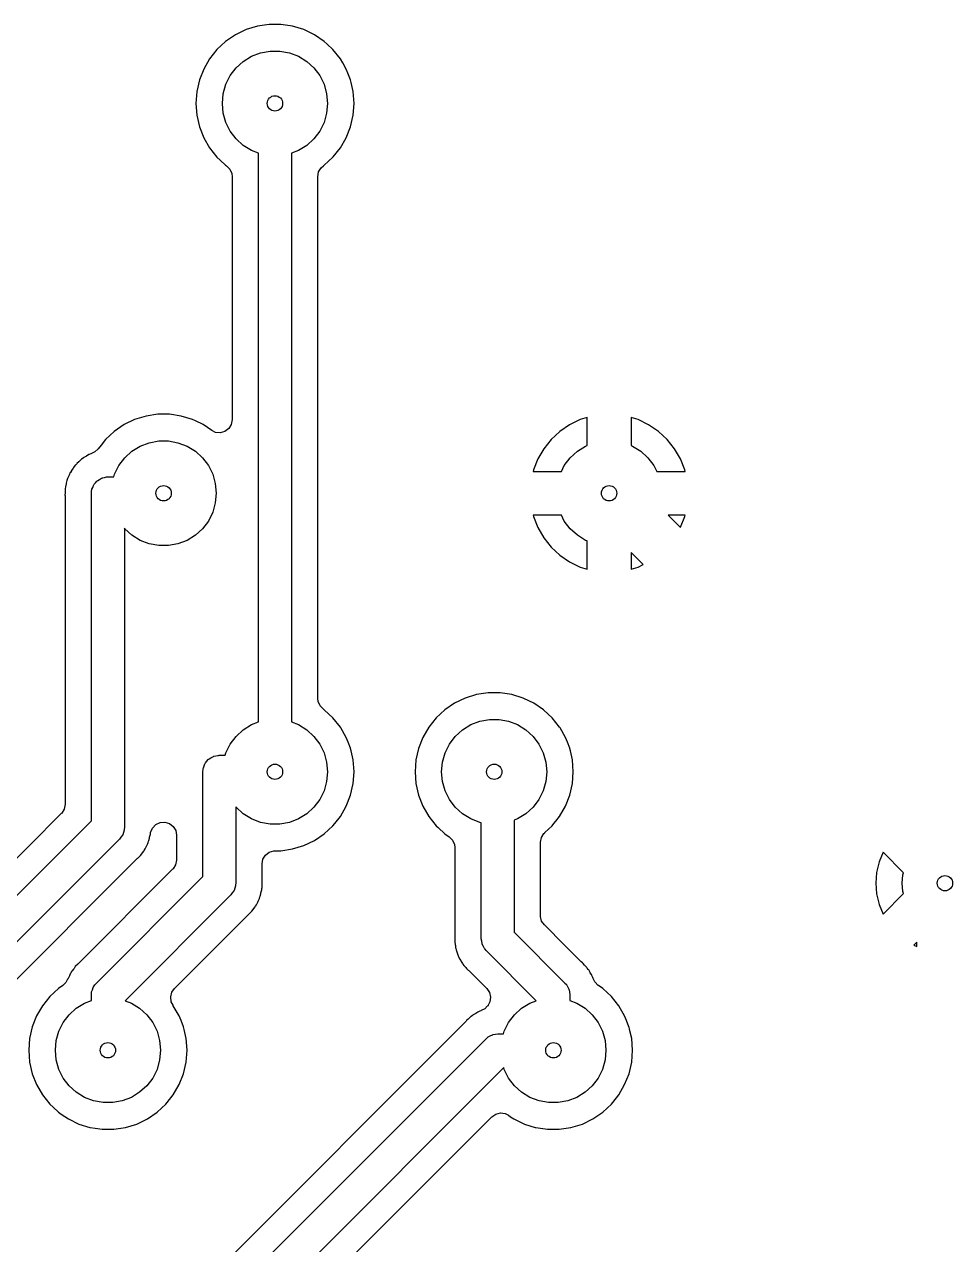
# Model space of a CAD drawing. Extents: x 0.79 to 9.84, y -6.5 to -0.79.
# Drawn here: x 3.312 to 4.146, y -3.212 to -2.117 of the extents above; entities that cross this region are included whole.
import ezdxf

# ---------------------------------------------------------------- set-up
doc = ezdxf.new("R2010")
doc.units = 0
doc.header["$MEASUREMENT"] = 0
doc.layers.add('BLACK', color=7, linetype='CONTINUOUS')

msp = doc.modelspace()

# ---------------------------------------------------------------- linework, layer by layer
at = {"layer": 'BLACK', "linetype": 'CONTINUOUS'}
for p, q in [((3.5114, -2.1212), (3.5019, -2.1258)), ((3.5216, -2.1181), (3.5114, -2.1212)), ((3.5114, -2.1212), (3.5114, -2.1212)), ((3.5321, -2.1165), (3.5216, -2.1181)), ((3.5216, -2.1181), (3.5216, -2.1181)), ((3.5427, -2.1165), (3.5321, -2.1165)), ((3.5321, -2.1165), (3.5321, -2.1165)), ((3.5532, -2.1181), (3.5427, -2.1165)), ((3.5427, -2.1165), (3.5427, -2.1165)), ((3.5634, -2.1212), (3.5532, -2.1181)), ((3.5532, -2.1181), (3.5532, -2.1181)), ((3.5662, -2.1226), (3.5634, -2.1212)), ((3.5634, -2.1212), (3.5634, -2.1212)), ((3.5634, -2.1212), (3.5634, -2.1212)), ((3.5634, -2.1212), (3.5634, -2.1212)), ((3.5729, -2.1258), (3.5662, -2.1226)), ((3.4931, -2.1318), (3.4853, -2.1391)), ((3.5019, -2.1258), (3.4931, -2.1318)), ((3.4931, -2.1318), (3.4931, -2.1318)), ((3.5019, -2.1258), (3.5019, -2.1258)), ((3.5817, -2.1318), (3.5729, -2.1258)), ((3.5843, -2.1342), (3.5817, -2.1318)), ((3.5817, -2.1318), (3.5817, -2.1318)), ((3.5895, -2.1391), (3.5843, -2.1342)), ((3.4853, -2.1391), (3.4787, -2.1474)), ((3.5089, -2.1497), (3.5163, -2.1451)), ((3.5163, -2.1451), (3.5245, -2.142)), ((3.5245, -2.142), (3.533, -2.1404)), ((3.533, -2.1404), (3.5418, -2.1404)), ((3.5418, -2.1404), (3.5503, -2.142)), ((3.5503, -2.142), (3.5585, -2.1451)), ((3.5585, -2.1451), (3.5659, -2.1497)), ((3.5961, -2.1474), (3.5895, -2.1391)), ((3.4734, -2.1566), (3.4695, -2.1664)), ((3.4787, -2.1474), (3.4734, -2.1566)), ((3.4734, -2.1566), (3.4734, -2.1566)), ((3.4972, -2.1625), (3.5025, -2.1556)), ((3.5025, -2.1556), (3.5089, -2.1497)), ((3.5659, -2.1497), (3.5723, -2.1556)), ((3.5723, -2.1556), (3.5776, -2.1625)), ((3.5982, -2.1509), (3.5961, -2.1474)), ((3.5961, -2.1474), (3.5961, -2.1474)), ((3.5961, -2.1474), (3.5961, -2.1474)), ((3.6014, -2.1566), (3.5982, -2.1509)), ((3.6029, -2.1603), (3.6014, -2.1566)), ((3.6014, -2.1566), (3.6014, -2.1566)), ((3.4695, -2.1664), (3.4671, -2.1768)), ((3.4933, -2.1703), (3.4972, -2.1625)), ((3.5776, -2.1625), (3.5815, -2.1703)), ((3.6053, -2.1663), (3.6029, -2.1603)), ((3.6053, -2.1664), (3.6053, -2.1663)), ((3.6059, -2.1688), (3.6053, -2.1664)), ((3.4671, -2.1768), (3.4663, -2.1874)), ((3.4902, -2.1874), (3.491, -2.1787)), ((3.491, -2.1787), (3.4933, -2.1703)), ((3.5815, -2.1703), (3.5838, -2.1787)), ((3.5838, -2.1787), (3.5846, -2.1874)), ((3.6077, -2.1768), (3.6059, -2.1688)), ((3.6085, -2.1874), (3.6077, -2.1768)), ((3.4663, -2.1874), (3.4671, -2.198)), ((3.491, -2.1961), (3.4902, -2.1874)), ((3.5846, -2.1874), (3.5838, -2.1961)), ((3.6077, -2.198), (3.6085, -2.1874)), ((3.4671, -2.198), (3.4695, -2.2084)), ((3.4933, -2.2045), (3.491, -2.1961)), ((3.5838, -2.1961), (3.5815, -2.2045)), ((3.6053, -2.2084), (3.6077, -2.198)), ((3.4695, -2.2084), (3.4734, -2.2182)), ((3.4972, -2.2123), (3.4933, -2.2045)), ((3.5025, -2.2192), (3.4972, -2.2123)), ((3.5776, -2.2123), (3.5723, -2.2192)), ((3.5815, -2.2045), (3.5776, -2.2123)), ((3.6014, -2.2182), (3.6053, -2.2084)), ((3.4734, -2.2182), (3.4734, -2.2182)), ((3.4734, -2.2182), (3.4787, -2.2274)), ((3.5089, -2.2251), (3.5025, -2.2192)), ((3.5723, -2.2192), (3.5659, -2.2251)), ((3.5961, -2.2274), (3.6014, -2.2182)), ((3.4787, -2.2274), (3.4853, -2.2358)), ((3.5163, -2.2297), (3.5089, -2.2251)), ((3.5226, -2.2321), (3.5163, -2.2297)), ((3.5226, -2.7427), (3.5226, -2.2321)), ((3.5585, -2.2297), (3.5522, -2.2321)), ((3.5522, -2.2321), (3.5522, -2.7427)), ((3.5659, -2.2251), (3.5585, -2.2297)), ((3.5898, -2.2354), (3.5961, -2.2274)), ((3.5961, -2.2274), (3.5961, -2.2274)), ((3.5961, -2.2274), (3.5961, -2.2274)), ((3.4853, -2.2358), (3.4881, -2.2384)), ((3.4881, -2.2384), (3.4931, -2.243)), ((3.4931, -2.243), (3.4931, -2.243)), ((3.4931, -2.243), (3.4931, -2.243)), ((3.4931, -2.243), (3.4939, -2.2435)), ((3.4939, -2.2435), (3.4969, -2.2466)), ((3.5766, -2.249), (3.5789, -2.2453)), ((3.5789, -2.2453), (3.5809, -2.2435)), ((3.5809, -2.2435), (3.5817, -2.243)), ((3.5817, -2.243), (3.5895, -2.2358)), ((3.5895, -2.2358), (3.5898, -2.2354)), ((3.4969, -2.2466), (3.4987, -2.2505)), ((3.4987, -2.2505), (3.499, -2.2532)), ((3.499, -2.2532), (3.499, -2.4713)), ((3.5758, -2.2532), (3.5766, -2.249)), ((3.5758, -2.4374), (3.5758, -2.2532)), ((3.5758, -2.5177), (3.5758, -2.4374)), ((3.4114, -2.4712), (3.4019, -2.4758)), ((3.4216, -2.4681), (3.4114, -2.4712)), ((3.4114, -2.4712), (3.4114, -2.4712)), ((3.4321, -2.4665), (3.4216, -2.4681)), ((3.4216, -2.4681), (3.4216, -2.4681)), ((3.4427, -2.4665), (3.4321, -2.4665)), ((3.4321, -2.4665), (3.4321, -2.4665)), ((3.4532, -2.4681), (3.4427, -2.4665)), ((3.4427, -2.4665), (3.4427, -2.4665)), ((3.4634, -2.4712), (3.4532, -2.4681)), ((3.4532, -2.4681), (3.4532, -2.4681)), ((3.466, -2.4725), (3.4634, -2.4712)), ((3.4634, -2.4712), (3.4634, -2.4712)), ((3.4634, -2.4712), (3.4634, -2.4712)), ((3.4634, -2.4712), (3.4634, -2.4712)), ((3.4729, -2.4758), (3.466, -2.4725)), ((3.499, -2.4713), (3.4982, -2.4756)), ((3.8114, -2.4712), (3.8019, -2.4759)), ((3.8177, -2.4693), (3.8114, -2.4712)), ((3.8114, -2.4712), (3.8114, -2.4712)), ((3.8177, -2.4946), (3.8177, -2.4693)), ((3.8634, -2.4712), (3.8571, -2.4693)), ((3.8571, -2.4693), (3.8571, -2.4946)), ((3.8729, -2.4759), (3.8634, -2.4712)), ((3.393, -2.4819), (3.3853, -2.4891)), ((3.3931, -2.4818), (3.393, -2.4819)), ((3.4019, -2.4758), (3.3931, -2.4818)), ((3.3931, -2.4818), (3.3931, -2.4818)), ((3.4019, -2.4758), (3.4019, -2.4758)), ((3.4806, -2.4811), (3.4729, -2.4758)), ((3.484, -2.4827), (3.4806, -2.4811)), ((3.4883, -2.4831), (3.484, -2.4827)), ((3.4925, -2.4819), (3.4883, -2.4831)), ((3.4959, -2.4793), (3.4925, -2.4819)), ((3.4982, -2.4756), (3.4959, -2.4793)), ((3.7931, -2.4818), (3.7853, -2.4891)), ((3.8019, -2.4759), (3.7931, -2.4818)), ((3.7931, -2.4818), (3.7931, -2.4818)), ((3.8019, -2.4759), (3.8019, -2.4759)), ((3.8817, -2.4818), (3.8729, -2.4759)), ((3.8729, -2.4759), (3.8729, -2.4759)), ((3.8895, -2.4891), (3.8817, -2.4818)), ((3.3812, -2.4942), (3.3787, -2.4974)), ((3.3853, -2.4891), (3.3812, -2.4942)), ((3.4089, -2.4997), (3.4163, -2.4951)), ((3.4163, -2.4951), (3.4245, -2.492)), ((3.4245, -2.492), (3.433, -2.4904)), ((3.433, -2.4904), (3.4418, -2.4904)), ((3.4418, -2.4904), (3.4503, -2.492)), ((3.4503, -2.492), (3.4585, -2.4951)), ((3.4585, -2.4951), (3.4659, -2.4997)), ((3.7853, -2.4891), (3.7787, -2.4974)), ((3.7853, -2.4891), (3.7853, -2.4891)), ((3.8089, -2.4997), (3.8163, -2.4951)), ((3.8163, -2.4951), (3.8177, -2.4946)), ((3.8571, -2.4946), (3.8585, -2.4951)), ((3.8585, -2.4951), (3.8659, -2.4997)), ((3.8961, -2.4974), (3.8895, -2.4891)), ((3.8895, -2.4891), (3.8895, -2.4891)), ((3.3638, -2.5069), (3.3619, -2.5087)), ((3.3653, -2.5058), (3.3638, -2.5068)), ((3.3638, -2.5068), (3.3638, -2.5069)), ((3.3638, -2.5069), (3.3638, -2.5069)), ((3.3677, -2.5044), (3.3653, -2.5057)), ((3.3653, -2.5057), (3.3653, -2.5057)), ((3.3653, -2.5057), (3.3653, -2.5058)), ((3.3682, -2.5041), (3.3677, -2.5044)), ((3.3704, -2.5027), (3.3682, -2.5041)), ((3.3705, -2.5027), (3.3704, -2.5027)), ((3.3704, -2.5027), (3.3704, -2.5027)), ((3.3721, -2.502), (3.3705, -2.5027)), ((3.3722, -2.5019), (3.3721, -2.502)), ((3.3726, -2.5018), (3.3722, -2.5019)), ((3.3722, -2.5019), (3.3722, -2.5019)), ((3.3757, -2.5003), (3.3726, -2.5018)), ((3.3783, -2.4977), (3.3757, -2.5003)), ((3.3784, -2.4977), (3.3783, -2.4977)), ((3.3787, -2.4974), (3.3784, -2.4977)), ((3.3787, -2.4974), (3.3787, -2.4974)), ((3.3972, -2.5125), (3.4025, -2.5056)), ((3.4025, -2.5056), (3.4089, -2.4997)), ((3.4659, -2.4997), (3.4723, -2.5056)), ((3.4723, -2.5056), (3.4776, -2.5125)), ((3.7734, -2.5066), (3.7695, -2.5165)), ((3.7787, -2.4974), (3.7734, -2.5066)), ((3.7734, -2.5066), (3.7734, -2.5066)), ((3.7787, -2.4974), (3.7787, -2.4974)), ((3.7972, -2.5125), (3.8025, -2.5056)), ((3.8025, -2.5056), (3.8089, -2.4997)), ((3.8659, -2.4997), (3.8723, -2.5056)), ((3.8723, -2.5056), (3.8776, -2.5125)), ((3.9014, -2.5066), (3.8961, -2.4974)), ((3.8961, -2.4974), (3.8961, -2.4974)), ((3.9053, -2.5165), (3.9014, -2.5066)), ((3.9014, -2.5066), (3.9014, -2.5066)), ((3.3536, -2.5187), (3.3526, -2.5211)), ((3.3537, -2.5186), (3.3536, -2.5187)), ((3.3536, -2.5187), (3.3536, -2.5187)), ((3.3536, -2.5187), (3.3536, -2.5187)), ((3.3536, -2.5187), (3.3536, -2.5187)), ((3.3546, -2.5171), (3.3537, -2.5186)), ((3.3563, -2.5149), (3.3546, -2.517)), ((3.3546, -2.517), (3.3546, -2.5171)), ((3.3566, -2.5144), (3.3563, -2.5149)), ((3.3581, -2.5123), (3.3566, -2.5144)), ((3.3582, -2.5122), (3.3581, -2.5123)), ((3.3594, -2.5109), (3.3582, -2.5122)), ((3.3614, -2.5091), (3.3594, -2.5108)), ((3.3594, -2.5108), (3.3594, -2.5108)), ((3.3594, -2.5108), (3.3594, -2.5109)), ((3.3619, -2.5087), (3.3614, -2.5091)), ((3.3933, -2.5203), (3.3972, -2.5125)), ((3.4776, -2.5125), (3.4815, -2.5203)), ((3.5758, -2.5374), (3.5758, -2.5177)), ((3.7695, -2.5165), (3.7692, -2.5177)), ((3.7692, -2.5177), (3.7947, -2.5177)), ((3.7692, -2.5177), (3.7692, -2.5177)), ((3.7695, -2.5165), (3.7695, -2.5165)), ((3.7947, -2.5177), (3.7972, -2.5125)), ((3.8776, -2.5125), (3.8802, -2.5177)), ((3.8802, -2.5177), (3.9056, -2.5177)), ((3.9056, -2.5177), (3.9053, -2.5165)), ((3.9053, -2.5165), (3.9053, -2.5165)), ((3.9056, -2.5177), (3.9056, -2.5177)), ((3.3499, -2.529), (3.3492, -2.5316)), ((3.35, -2.5284), (3.3499, -2.529)), ((3.3506, -2.5258), (3.35, -2.5284)), ((3.3512, -2.5241), (3.3506, -2.5258)), ((3.3506, -2.5258), (3.3506, -2.5258)), ((3.3506, -2.5258), (3.3506, -2.5258)), ((3.3524, -2.5216), (3.3512, -2.524)), ((3.3512, -2.524), (3.3512, -2.5241)), ((3.3526, -2.5211), (3.3524, -2.5216)), ((3.3744, -2.5304), (3.3748, -2.5299)), ((3.3748, -2.5299), (3.375, -2.5293)), ((3.375, -2.5293), (3.3763, -2.528)), ((3.3763, -2.528), (3.3774, -2.5265)), ((3.3774, -2.5265), (3.3779, -2.5262)), ((3.3779, -2.5262), (3.3783, -2.5258)), ((3.3783, -2.5258), (3.3799, -2.5249)), ((3.3799, -2.5249), (3.3815, -2.5239)), ((3.3815, -2.5239), (3.3821, -2.5237)), ((3.3821, -2.5237), (3.3826, -2.5234)), ((3.3826, -2.5234), (3.3844, -2.5231)), ((3.3844, -2.5231), (3.3862, -2.5227)), ((3.3862, -2.5227), (3.3868, -2.5227)), ((3.3868, -2.5227), (3.3874, -2.5226)), ((3.3874, -2.5226), (3.3927, -2.5226)), ((3.3927, -2.5226), (3.3933, -2.5203)), ((3.4815, -2.5203), (3.4838, -2.5287)), ((3.4838, -2.5287), (3.4846, -2.5374)), ((3.349, -2.5367), (3.3488, -2.5394)), ((3.3488, -2.5394), (3.3489, -2.5394)), ((3.3489, -2.5394), (3.349, -2.5412)), ((3.3492, -2.5316), (3.349, -2.5334)), ((3.349, -2.5334), (3.349, -2.5335)), ((3.349, -2.5335), (3.349, -2.5361)), ((3.349, -2.5361), (3.349, -2.5367)), ((3.3492, -2.5316), (3.3492, -2.5316)), ((3.3492, -2.5316), (3.3492, -2.5316)), ((3.3726, -2.5374), (3.3728, -2.535)), ((3.3726, -2.8313), (3.3726, -2.5374)), ((3.3728, -2.535), (3.373, -2.5344)), ((3.373, -2.5344), (3.3731, -2.5338)), ((3.3731, -2.5338), (3.3738, -2.5321)), ((3.3738, -2.5321), (3.3744, -2.5304)), ((3.4846, -2.5374), (3.4838, -2.5461)), ((3.5758, -2.5571), (3.5758, -2.5374)), ((3.349, -2.5412), (3.349, -2.8166)), ((3.4838, -2.5461), (3.4815, -2.5545)), ((3.4776, -2.5623), (3.4723, -2.5692)), ((3.4815, -2.5545), (3.4776, -2.5623)), ((3.5758, -2.6071), (3.5758, -2.5571)), ((3.7947, -2.5571), (3.7692, -2.5571)), ((3.7692, -2.5571), (3.7695, -2.5583)), ((3.7695, -2.5583), (3.7695, -2.5583)), ((3.7695, -2.5583), (3.7734, -2.5682)), ((3.7972, -2.5623), (3.7947, -2.5571)), ((3.8025, -2.5692), (3.7972, -2.5623)), ((3.9056, -2.5571), (3.8905, -2.5571)), ((3.8905, -2.5571), (3.9015, -2.5681)), ((3.9016, -2.5677), (3.9053, -2.5583)), ((3.9053, -2.5583), (3.9056, -2.5571)), ((3.9053, -2.5583), (3.9053, -2.5583)), ((3.4025, -2.5692), (3.4022, -2.5688)), ((3.4022, -2.5688), (3.4022, -2.8374)), ((3.4089, -2.5751), (3.4025, -2.5692)), ((3.4723, -2.5692), (3.4659, -2.5751)), ((3.7734, -2.5682), (3.7734, -2.5682)), ((3.7734, -2.5682), (3.7787, -2.5774)), ((3.8089, -2.5751), (3.8025, -2.5692)), ((3.9015, -2.5681), (3.9016, -2.5677)), ((3.4163, -2.5797), (3.4089, -2.5751)), ((3.4245, -2.5828), (3.4163, -2.5797)), ((3.433, -2.5844), (3.4245, -2.5828)), ((3.4418, -2.5844), (3.433, -2.5844)), ((3.4503, -2.5828), (3.4418, -2.5844)), ((3.4585, -2.5797), (3.4503, -2.5828)), ((3.4659, -2.5751), (3.4585, -2.5797)), ((3.7787, -2.5774), (3.7787, -2.5774)), ((3.7787, -2.5774), (3.7853, -2.5857)), ((3.8163, -2.5797), (3.8089, -2.5751)), ((3.8177, -2.5802), (3.8163, -2.5797)), ((3.8177, -2.6055), (3.8177, -2.5802)), ((3.7853, -2.5857), (3.7853, -2.5857)), ((3.7853, -2.5857), (3.7931, -2.593)), ((3.7931, -2.593), (3.7931, -2.593)), ((3.7931, -2.593), (3.8019, -2.5989)), ((3.8679, -2.6013), (3.8571, -2.5905)), ((3.8571, -2.5905), (3.8571, -2.6055)), ((3.8019, -2.5989), (3.8019, -2.5989)), ((3.8019, -2.5989), (3.8114, -2.6036)), ((3.8114, -2.6036), (3.8177, -2.6055)), ((3.8571, -2.6055), (3.8634, -2.6036)), ((3.8634, -2.6036), (3.8679, -2.6013)), ((3.5758, -2.7216), (3.5758, -2.6071)), ((3.5761, -2.7243), (3.5758, -2.7216)), ((3.5779, -2.7282), (3.5761, -2.7243)), ((3.6987, -2.7258), (3.6899, -2.7318)), ((3.7083, -2.7212), (3.6987, -2.7258)), ((3.6987, -2.7258), (3.6987, -2.7258)), ((3.7184, -2.7181), (3.7083, -2.7212)), ((3.7083, -2.7212), (3.7083, -2.7212)), ((3.7289, -2.7165), (3.7184, -2.7181)), ((3.7184, -2.7181), (3.7184, -2.7181)), ((3.7396, -2.7165), (3.7289, -2.7165)), ((3.7289, -2.7165), (3.7289, -2.7165)), ((3.7501, -2.7181), (3.7396, -2.7165)), ((3.7396, -2.7165), (3.7396, -2.7165)), ((3.7602, -2.7212), (3.7501, -2.7181)), ((3.7501, -2.7181), (3.7501, -2.7181)), ((3.7609, -2.7216), (3.7602, -2.7212)), ((3.7602, -2.7212), (3.7602, -2.7212)), ((3.7602, -2.7212), (3.7602, -2.7212)), ((3.7602, -2.7212), (3.7602, -2.7212)), ((3.7698, -2.7258), (3.7609, -2.7216)), ((3.7786, -2.7318), (3.7698, -2.7258)), ((3.5809, -2.7313), (3.5779, -2.7282)), ((3.5817, -2.7318), (3.5809, -2.7313)), ((3.582, -2.7321), (3.5817, -2.7318)), ((3.5817, -2.7318), (3.5817, -2.7318)), ((3.5895, -2.7391), (3.582, -2.7321)), ((3.6899, -2.7318), (3.6821, -2.7391)), ((3.6899, -2.7318), (3.6899, -2.7318)), ((3.7789, -2.7321), (3.7786, -2.7318)), ((3.7786, -2.7318), (3.7786, -2.7318)), ((3.7864, -2.7391), (3.7789, -2.7321)), ((3.5089, -2.7497), (3.5163, -2.7451)), ((3.5163, -2.7451), (3.5226, -2.7427)), ((3.5522, -2.7427), (3.5585, -2.7451)), ((3.5585, -2.7451), (3.5659, -2.7497)), ((3.5961, -2.7474), (3.5895, -2.7391)), ((3.5965, -2.748), (3.5961, -2.7474)), ((3.5961, -2.7474), (3.5961, -2.7474)), ((3.5961, -2.7474), (3.5961, -2.7474)), ((3.6014, -2.7566), (3.5965, -2.748)), ((3.6755, -2.7474), (3.6702, -2.7566)), ((3.6821, -2.7391), (3.6755, -2.7474)), ((3.7058, -2.7497), (3.7132, -2.7451)), ((3.7132, -2.7451), (3.7213, -2.742)), ((3.7213, -2.742), (3.7299, -2.7404)), ((3.7299, -2.7404), (3.7386, -2.7404)), ((3.7386, -2.7404), (3.7472, -2.742)), ((3.7472, -2.742), (3.7553, -2.7451)), ((3.7553, -2.7451), (3.7627, -2.7497)), ((3.793, -2.7474), (3.7864, -2.7391)), ((3.7934, -2.748), (3.793, -2.7474)), ((3.793, -2.7474), (3.793, -2.7474)), ((3.793, -2.7474), (3.793, -2.7474)), ((3.7983, -2.7566), (3.7934, -2.748)), ((3.4972, -2.7625), (3.5025, -2.7556)), ((3.5025, -2.7556), (3.5089, -2.7497)), ((3.5659, -2.7497), (3.5723, -2.7556)), ((3.5723, -2.7556), (3.5776, -2.7625)), ((3.6031, -2.7608), (3.6014, -2.7566)), ((3.6014, -2.7566), (3.6014, -2.7566)), ((3.6702, -2.7566), (3.6663, -2.7664)), ((3.6702, -2.7566), (3.6702, -2.7566)), ((3.6941, -2.7625), (3.6993, -2.7556)), ((3.6993, -2.7556), (3.7058, -2.7497)), ((3.7627, -2.7497), (3.7692, -2.7556)), ((3.7692, -2.7556), (3.7744, -2.7625)), ((3.8, -2.7608), (3.7983, -2.7566)), ((3.7983, -2.7566), (3.7983, -2.7566)), ((3.4927, -2.7726), (3.4933, -2.7703)), ((3.4933, -2.7703), (3.4972, -2.7625)), ((3.5776, -2.7625), (3.5815, -2.7703)), ((3.5815, -2.7703), (3.5838, -2.7787)), ((3.6052, -2.7662), (3.6031, -2.7608)), ((3.6053, -2.7664), (3.6052, -2.7662)), ((3.6058, -2.7687), (3.6053, -2.7664)), ((3.6077, -2.7768), (3.6058, -2.7687)), ((3.6663, -2.7664), (3.664, -2.7768)), ((3.6878, -2.7787), (3.6902, -2.7703)), ((3.6902, -2.7703), (3.6941, -2.7625)), ((3.7744, -2.7625), (3.7783, -2.7703)), ((3.7783, -2.7703), (3.7807, -2.7787)), ((3.8021, -2.7662), (3.8, -2.7608)), ((3.8022, -2.7664), (3.8021, -2.7662)), ((3.8027, -2.7687), (3.8022, -2.7664)), ((3.8045, -2.7768), (3.8027, -2.7687)), ((3.4738, -2.7821), (3.4744, -2.7804)), ((3.4744, -2.7804), (3.4748, -2.7799)), ((3.4748, -2.7799), (3.475, -2.7793)), ((3.475, -2.7793), (3.4763, -2.778)), ((3.4763, -2.778), (3.4774, -2.7765)), ((3.4774, -2.7765), (3.4779, -2.7762)), ((3.4779, -2.7762), (3.4783, -2.7758)), ((3.4783, -2.7758), (3.4799, -2.7749)), ((3.4799, -2.7749), (3.4815, -2.7739)), ((3.4815, -2.7739), (3.4821, -2.7737)), ((3.4821, -2.7737), (3.4826, -2.7734)), ((3.4826, -2.7734), (3.4844, -2.7731)), ((3.4844, -2.7731), (3.4862, -2.7727)), ((3.4862, -2.7727), (3.4868, -2.7727)), ((3.4868, -2.7727), (3.4874, -2.7726)), ((3.4874, -2.7726), (3.4927, -2.7726)), ((3.5838, -2.7787), (3.5846, -2.7874)), ((3.6085, -2.7874), (3.6077, -2.7768)), ((3.664, -2.7768), (3.6632, -2.7874)), ((3.687, -2.7874), (3.6878, -2.7787)), ((3.7807, -2.7787), (3.7815, -2.7874)), ((3.8053, -2.7874), (3.8045, -2.7768)), ((3.4726, -2.7874), (3.4728, -2.785)), ((3.4726, -2.8813), (3.4726, -2.7874)), ((3.4728, -2.785), (3.473, -2.7844)), ((3.473, -2.7844), (3.4731, -2.7838)), ((3.4731, -2.7838), (3.4738, -2.7821)), ((3.5846, -2.7874), (3.5838, -2.7961)), ((3.6077, -2.798), (3.6085, -2.7874)), ((3.6632, -2.7874), (3.664, -2.798)), ((3.6878, -2.7961), (3.687, -2.7874)), ((3.7815, -2.7874), (3.7807, -2.7961)), ((3.8045, -2.798), (3.8053, -2.7874)), ((3.5838, -2.7961), (3.5815, -2.8045)), ((3.6053, -2.8084), (3.6077, -2.798)), ((3.664, -2.798), (3.6663, -2.8084)), ((3.6902, -2.8045), (3.6878, -2.7961)), ((3.7807, -2.7961), (3.7783, -2.8045)), ((3.8022, -2.8084), (3.8045, -2.798)), ((3.5776, -2.8123), (3.5723, -2.8192)), ((3.5815, -2.8045), (3.5776, -2.8123)), ((3.6014, -2.8182), (3.6053, -2.8084)), ((3.6663, -2.8084), (3.6702, -2.8182)), ((3.6941, -2.8123), (3.6902, -2.8045)), ((3.6993, -2.8192), (3.6941, -2.8123)), ((3.7744, -2.8123), (3.7692, -2.8192)), ((3.7783, -2.8045), (3.7744, -2.8123)), ((3.7983, -2.8182), (3.8022, -2.8084)), ((3.3455, -2.8249), (3.1749, -2.9955)), ((3.3459, -2.8245), (3.3455, -2.8249)), ((3.3482, -2.8209), (3.3459, -2.8245)), ((3.349, -2.8166), (3.3482, -2.8209)), ((3.5025, -2.8192), (3.5022, -2.8188)), ((3.5022, -2.8188), (3.5022, -2.8874)), ((3.5089, -2.8251), (3.5025, -2.8192)), ((3.5163, -2.8297), (3.5089, -2.8251)), ((3.5659, -2.8251), (3.5585, -2.8297)), ((3.5723, -2.8192), (3.5659, -2.8251)), ((3.5961, -2.8274), (3.6014, -2.8182)), ((3.6702, -2.8182), (3.6702, -2.8182)), ((3.6702, -2.8182), (3.6755, -2.8274)), ((3.7058, -2.8251), (3.6993, -2.8192)), ((3.7132, -2.8297), (3.7058, -2.8251)), ((3.7627, -2.8251), (3.7553, -2.8297)), ((3.7692, -2.8192), (3.7627, -2.8251)), ((3.793, -2.8274), (3.7983, -2.8182)), ((3.1813, -3.0226), (3.3726, -2.8313)), ((3.4273, -2.8379), (3.4303, -2.8347)), ((3.4303, -2.8347), (3.4342, -2.8329)), ((3.4342, -2.8329), (3.4385, -2.8325)), ((3.4385, -2.8325), (3.4427, -2.8338)), ((3.4427, -2.8338), (3.4461, -2.8365)), ((3.4461, -2.8365), (3.4483, -2.8402)), ((3.5245, -2.8328), (3.5163, -2.8297)), ((3.533, -2.8344), (3.5245, -2.8328)), ((3.5418, -2.8344), (3.533, -2.8344)), ((3.5503, -2.8328), (3.5418, -2.8344)), ((3.5585, -2.8297), (3.5503, -2.8328)), ((3.5817, -2.843), (3.5895, -2.8358)), ((3.5895, -2.8358), (3.5911, -2.8338)), ((3.5911, -2.8338), (3.5961, -2.8274)), ((3.5961, -2.8274), (3.5961, -2.8274)), ((3.5961, -2.8274), (3.5961, -2.8274)), ((3.6755, -2.8274), (3.6821, -2.8358)), ((3.6821, -2.8358), (3.6839, -2.8374)), ((3.7213, -2.8328), (3.7132, -2.8297)), ((3.7226, -2.8331), (3.7213, -2.8328)), ((3.7226, -2.9374), (3.7226, -2.8331)), ((3.7553, -2.8297), (3.7522, -2.8309)), ((3.7522, -2.8309), (3.7522, -2.9313)), ((3.7797, -2.842), (3.7864, -2.8358)), ((3.7864, -2.8358), (3.7879, -2.8338)), ((3.7879, -2.8338), (3.7895, -2.8318)), ((3.7895, -2.8318), (3.793, -2.8274)), ((3.793, -2.8274), (3.793, -2.8274)), ((3.793, -2.8274), (3.793, -2.8274)), ((3.3991, -2.8461), (3.3978, -2.8478)), ((3.4004, -2.8444), (3.3991, -2.8461)), ((3.4005, -2.8441), (3.4004, -2.8444)), ((3.4007, -2.8439), (3.4005, -2.8441)), ((3.4013, -2.8418), (3.4007, -2.8439)), ((3.402, -2.8398), (3.4013, -2.8418)), ((3.4022, -2.8374), (3.402, -2.8389)), ((3.402, -2.8389), (3.4021, -2.8392)), ((3.4021, -2.8392), (3.402, -2.8394)), ((3.402, -2.8394), (3.402, -2.8398)), ((3.4242, -2.849), (3.4246, -2.847)), ((3.4246, -2.847), (3.4248, -2.8461)), ((3.4248, -2.8461), (3.4254, -2.8442)), ((3.4254, -2.8442), (3.4255, -2.8435)), ((3.4255, -2.8435), (3.4257, -2.842)), ((3.4257, -2.8419), (3.4273, -2.8379)), ((3.4257, -2.842), (3.4257, -2.8419)), ((3.4483, -2.8402), (3.449, -2.8442)), ((3.449, -2.8442), (3.449, -2.8666)), ((3.5729, -2.849), (3.5817, -2.843)), ((3.6839, -2.8374), (3.6899, -2.843)), ((3.6899, -2.843), (3.6939, -2.8457)), ((3.6939, -2.8457), (3.6969, -2.8487)), ((3.7758, -2.8507), (3.7766, -2.8464)), ((3.7766, -2.8464), (3.7789, -2.8427)), ((3.7789, -2.8427), (3.7796, -2.8421)), ((3.7796, -2.8421), (3.7797, -2.842)), ((3.3978, -2.8478), (3.1978, -3.0478)), ((3.4184, -2.8602), (3.4196, -2.8586)), ((3.4196, -2.8586), (3.42, -2.858)), ((3.42, -2.858), (3.4207, -2.8567)), ((3.4207, -2.8567), (3.4208, -2.8567)), ((3.4208, -2.8567), (3.4212, -2.8561)), ((3.4212, -2.8561), (3.4219, -2.8543)), ((3.4219, -2.8543), (3.4223, -2.8535)), ((3.4223, -2.8535), (3.4233, -2.8517)), ((3.4233, -2.8517), (3.4234, -2.851)), ((3.4234, -2.851), (3.4239, -2.8496)), ((3.4239, -2.8496), (3.4242, -2.849)), ((3.5323, -2.8595), (3.5365, -2.8583)), ((3.5365, -2.8583), (3.5376, -2.8583)), ((3.5376, -2.8583), (3.5427, -2.8583)), ((3.5427, -2.8583), (3.5532, -2.8567)), ((3.5427, -2.8583), (3.5427, -2.8583)), ((3.5532, -2.8567), (3.5634, -2.8536)), ((3.5634, -2.8536), (3.5729, -2.849)), ((3.6969, -2.8487), (3.6987, -2.8527)), ((3.6987, -2.8527), (3.699, -2.8554)), ((3.699, -2.8554), (3.699, -2.9368)), ((3.7758, -2.8874), (3.7758, -2.8507)), ((3.2168, -3.0623), (3.4141, -2.865)), ((3.4141, -2.865), (3.4143, -2.8648)), ((3.4143, -2.8648), (3.4167, -2.8625)), ((3.4167, -2.8625), (3.4178, -2.8609)), ((3.4178, -2.8609), (3.4184, -2.8602)), ((3.449, -2.8666), (3.4482, -2.8709)), ((3.5258, -2.8701), (3.5266, -2.8658)), ((3.5266, -2.8658), (3.5289, -2.8621)), ((3.5289, -2.8621), (3.5323, -2.8595)), ((4.0798, -2.8682), (4.0775, -2.8777)), ((4.0834, -2.8596), (4.0798, -2.8682)), ((4.1019, -2.8781), (4.0834, -2.8596)), ((4.0834, -2.8596), (4.0834, -2.8596)), ((3.4455, -2.8749), (3.3607, -2.9598)), ((3.4459, -2.8745), (3.4455, -2.8749)), ((3.4482, -2.8709), (3.4459, -2.8745)), ((3.5258, -2.8842), (3.5258, -2.8701)), ((4.0775, -2.8777), (4.0768, -2.8874)), ((4.0775, -2.8777), (4.0775, -2.8777)), ((4.1006, -2.8874), (4.1013, -2.8799)), ((4.1013, -2.8799), (4.1019, -2.8781)), ((3.377, -2.977), (3.4726, -2.8813)), ((3.502, -2.8898), (3.5013, -2.8918)), ((3.5022, -2.8874), (3.502, -2.8889)), ((3.502, -2.8889), (3.5021, -2.8892)), ((3.5021, -2.8892), (3.502, -2.8894)), ((3.502, -2.8894), (3.502, -2.8898)), ((3.5257, -2.892), (3.5258, -2.8915)), ((3.5259, -2.8857), (3.5258, -2.8842)), ((3.5258, -2.8884), (3.5259, -2.8879)), ((3.5258, -2.8893), (3.5258, -2.8884)), ((3.5258, -2.8913), (3.5258, -2.8893)), ((3.5258, -2.8915), (3.5258, -2.8913)), ((3.526, -2.8864), (3.5259, -2.8857)), ((3.5259, -2.8879), (3.526, -2.8864)), ((3.7758, -2.9166), (3.7758, -2.8874)), ((4.0768, -2.8874), (4.0768, -2.8874)), ((4.0768, -2.8874), (4.0775, -2.8971)), ((4.1013, -2.8949), (4.1006, -2.8874)), ((3.4978, -2.8978), (3.4028, -2.9929)), ((3.4991, -2.8961), (3.4978, -2.8978)), ((3.5004, -2.8944), (3.4991, -2.8961)), ((3.5005, -2.8941), (3.5004, -2.8944)), ((3.5007, -2.8939), (3.5005, -2.8941)), ((3.5013, -2.8918), (3.5007, -2.8939)), ((3.5223, -2.9035), (3.5233, -2.9017)), ((3.5233, -2.9017), (3.5234, -2.901)), ((3.5234, -2.901), (3.5239, -2.8996)), ((3.5239, -2.8996), (3.5242, -2.899)), ((3.5242, -2.899), (3.5246, -2.897)), ((3.5246, -2.897), (3.5248, -2.8961)), ((3.5248, -2.8961), (3.5254, -2.8942)), ((3.5254, -2.8942), (3.5255, -2.8935)), ((3.5255, -2.8935), (3.5257, -2.892)), ((4.0775, -2.8971), (4.0775, -2.8971)), ((4.0775, -2.8971), (4.0798, -2.9066)), ((4.0834, -2.9152), (4.1019, -2.8967)), ((4.1019, -2.8967), (4.1013, -2.8949)), ((3.5143, -2.9148), (3.5167, -2.9125)), ((3.5167, -2.9125), (3.5178, -2.9109)), ((3.5178, -2.9109), (3.5184, -2.9102)), ((3.5184, -2.9102), (3.5196, -2.9086)), ((3.5196, -2.9086), (3.52, -2.908)), ((3.52, -2.908), (3.5207, -2.9067)), ((3.5207, -2.9067), (3.5208, -2.9067)), ((3.5208, -2.9067), (3.5212, -2.9061)), ((3.5212, -2.9061), (3.5219, -2.9043)), ((3.5219, -2.9043), (3.5223, -2.9035)), ((4.0798, -2.9066), (4.0834, -2.9152)), ((3.4472, -2.9819), (3.5141, -2.915)), ((3.5141, -2.915), (3.5143, -2.9148)), ((3.7758, -2.9172), (3.7758, -2.9166)), ((3.7768, -2.9214), (3.7758, -2.9172)), ((3.7793, -2.9249), (3.7768, -2.9214)), ((4.0834, -2.9152), (4.0834, -2.9152)), ((3.7522, -2.9313), (3.7978, -2.977)), ((3.7973, -2.943), (3.7793, -2.9249)), ((3.699, -2.9371), (3.6989, -2.9403)), ((3.6989, -2.9403), (3.6993, -2.9423)), ((3.699, -2.9368), (3.699, -2.9371)), ((3.6993, -2.9423), (3.6994, -2.9432)), ((3.6994, -2.9432), (3.6996, -2.9452)), ((3.6996, -2.9452), (3.6996, -2.9452)), ((3.6996, -2.9452), (3.6998, -2.9459)), ((3.6998, -2.9459), (3.7002, -2.9473)), ((3.723, -2.9395), (3.7226, -2.9374)), ((3.7233, -2.9416), (3.723, -2.9395)), ((3.7234, -2.9419), (3.7233, -2.9416)), ((3.7234, -2.9422), (3.7234, -2.9419)), ((3.7245, -2.9441), (3.7234, -2.9422)), ((3.7254, -2.946), (3.7245, -2.9441)), ((3.7257, -2.9463), (3.7254, -2.946)), ((3.7258, -2.9465), (3.7257, -2.9463)), ((3.8123, -2.958), (3.7973, -2.943)), ((4.1138, -2.9404), (4.1112, -2.943)), ((4.1112, -2.943), (4.1138, -2.9441)), ((4.1138, -2.9441), (4.1138, -2.9404)), ((3.7002, -2.9473), (3.7003, -2.948)), ((3.7003, -2.948), (3.7003, -2.948)), ((3.7003, -2.948), (3.701, -2.9499)), ((3.701, -2.9499), (3.7013, -2.9507)), ((3.7013, -2.9507), (3.7019, -2.9526)), ((3.7019, -2.9526), (3.7019, -2.9526)), ((3.7019, -2.9526), (3.7023, -2.9533)), ((3.7023, -2.9533), (3.7029, -2.9546)), ((3.7029, -2.9546), (3.7032, -2.9553)), ((3.7032, -2.9553), (3.7042, -2.9568)), ((3.7042, -2.9568), (3.7043, -2.9569)), ((3.7043, -2.9569), (3.7047, -2.9577)), ((3.726, -2.9467), (3.7258, -2.9465)), ((3.727, -2.9478), (3.726, -2.9467)), ((3.772, -2.9929), (3.727, -2.9478)), ((3.3541, -2.9681), (3.3536, -2.9687)), ((3.3548, -2.9668), (3.3541, -2.9681)), ((3.3552, -2.9662), (3.3548, -2.9668)), ((3.3564, -2.9646), (3.3552, -2.9662)), ((3.3552, -2.9662), (3.3552, -2.9662)), ((3.357, -2.9639), (3.3564, -2.9646)), ((3.3581, -2.9623), (3.357, -2.9639)), ((3.3605, -2.96), (3.3581, -2.9623)), ((3.3607, -2.9598), (3.3605, -2.96)), ((3.7047, -2.9577), (3.7057, -2.9595)), ((3.7057, -2.9595), (3.7057, -2.9595)), ((3.7057, -2.9595), (3.7062, -2.96)), ((3.7062, -2.96), (3.7071, -2.9612)), ((3.7071, -2.9612), (3.7075, -2.9618)), ((3.7075, -2.9618), (3.7089, -2.9632)), ((3.7089, -2.9632), (3.7095, -2.9639)), ((3.7095, -2.9639), (3.7108, -2.9654)), ((3.7108, -2.9654), (3.7114, -2.9658)), ((3.7114, -2.9658), (3.7125, -2.9668)), ((3.7125, -2.9668), (3.7276, -2.9819)), ((3.8134, -2.959), (3.8123, -2.958)), ((3.814, -2.9594), (3.8134, -2.959)), ((3.8153, -2.9609), (3.814, -2.9594)), ((3.814, -2.9594), (3.814, -2.9594)), ((3.8159, -2.9616), (3.8153, -2.9609)), ((3.8173, -2.963), (3.8159, -2.9616)), ((3.8177, -2.9636), (3.8173, -2.963)), ((3.8173, -2.963), (3.8173, -2.963)), ((3.8186, -2.9648), (3.8177, -2.9636)), ((3.8191, -2.9653), (3.8186, -2.9648)), ((3.82, -2.9671), (3.8191, -2.9653)), ((3.8201, -2.9671), (3.82, -2.9671)), ((3.8205, -2.9679), (3.8201, -2.9671)), ((3.8216, -2.9695), (3.8205, -2.9679)), ((3.347, -2.9792), (3.3431, -2.9818)), ((3.3497, -2.9765), (3.347, -2.9792)), ((3.3512, -2.9736), (3.3497, -2.9765)), ((3.3513, -2.9736), (3.3512, -2.9736)), ((3.3516, -2.9731), (3.3513, -2.9736)), ((3.3525, -2.9713), (3.3516, -2.9731)), ((3.3529, -2.9705), (3.3525, -2.9713)), ((3.3536, -2.9687), (3.3529, -2.9705)), ((3.3536, -2.9687), (3.3536, -2.9687)), ((3.3744, -2.9804), (3.3757, -2.9787)), ((3.3757, -2.9787), (3.377, -2.977)), ((3.7978, -2.977), (3.7988, -2.9781)), ((3.7988, -2.9781), (3.7991, -2.9783)), ((3.7991, -2.9783), (3.7991, -2.9785)), ((3.7991, -2.9785), (3.7994, -2.9788)), ((3.7994, -2.9788), (3.8004, -2.9807)), ((3.8219, -2.9702), (3.8216, -2.9695)), ((3.8225, -2.9715), (3.8219, -2.9702)), ((3.8229, -2.9722), (3.8225, -2.9715)), ((3.8231, -2.9729), (3.8229, -2.9722)), ((3.8246, -2.976), (3.8231, -2.9729)), ((3.8277, -2.9791), (3.8246, -2.976)), ((3.8278, -2.9792), (3.8277, -2.9791)), ((3.8317, -2.9818), (3.8278, -2.9792)), ((3.3353, -2.9891), (3.3287, -2.9974)), ((3.3431, -2.9818), (3.3353, -2.9891)), ((3.3726, -2.9874), (3.3728, -2.9859)), ((3.3726, -2.9927), (3.3726, -2.9874)), ((3.3728, -2.985), (3.3735, -2.983)), ((3.3728, -2.9854), (3.3728, -2.985)), ((3.3728, -2.9856), (3.3728, -2.9854)), ((3.3728, -2.9859), (3.3728, -2.9856)), ((3.3735, -2.983), (3.3741, -2.9809)), ((3.3741, -2.9809), (3.3743, -2.9807)), ((3.3743, -2.9807), (3.3744, -2.9804)), ((3.4438, -2.9895), (3.4448, -2.9853)), ((3.4443, -2.9938), (3.4438, -2.9895)), ((3.4448, -2.9853), (3.4472, -2.9819)), ((3.7276, -2.9819), (3.7301, -2.9855)), ((3.7301, -2.9855), (3.731, -2.9897)), ((3.731, -2.9897), (3.7304, -2.994)), ((3.8004, -2.9807), (3.8014, -2.9826)), ((3.8014, -2.9826), (3.8014, -2.9829)), ((3.8014, -2.9829), (3.8016, -2.9832)), ((3.8016, -2.9832), (3.8018, -2.9853)), ((3.8018, -2.9853), (3.8022, -2.9874)), ((3.8022, -2.9874), (3.8022, -2.9927)), ((3.8395, -2.9891), (3.8317, -2.9818)), ((3.8461, -2.9974), (3.8395, -2.9891)), ((3.3287, -2.9974), (3.3234, -3.0066)), ((3.3525, -3.0056), (3.3589, -2.9997)), ((3.3589, -2.9997), (3.3663, -2.9951)), ((3.3663, -2.9951), (3.3726, -2.9927)), ((3.4028, -2.9929), (3.4085, -2.9951)), ((3.4085, -2.9951), (3.4159, -2.9997)), ((3.4159, -2.9997), (3.4223, -3.0056)), ((3.446, -2.9969), (3.4443, -2.9938)), ((3.4459, -2.997), (3.446, -2.9969)), ((3.4461, -2.9974), (3.4459, -2.997)), ((3.4514, -3.0066), (3.4461, -2.9974)), ((3.7257, -3.0003), (3.7226, -3.0018)), ((3.7283, -2.9976), (3.7257, -3.0003)), ((3.7284, -2.9977), (3.7283, -2.9976)), ((3.7285, -2.9976), (3.7284, -2.9977)), ((3.7286, -2.9974), (3.7285, -2.9976)), ((3.7288, -2.9972), (3.7286, -2.9974)), ((3.7304, -2.994), (3.7288, -2.9969)), ((3.7288, -2.9969), (3.7289, -2.997)), ((3.7289, -2.997), (3.7288, -2.9972)), ((3.7525, -3.0056), (3.7589, -2.9997)), ((3.7589, -2.9997), (3.7663, -2.9951)), ((3.7663, -2.9951), (3.772, -2.9929)), ((3.8022, -2.9927), (3.8085, -2.9951)), ((3.8085, -2.9951), (3.8159, -2.9997)), ((3.8159, -2.9997), (3.8223, -3.0056)), ((3.8478, -3.0002), (3.8461, -2.9974)), ((3.8461, -2.9974), (3.8461, -2.9974)), ((3.8461, -2.9974), (3.8461, -2.9974)), ((3.8514, -3.0066), (3.8478, -3.0002)), ((3.3234, -3.0066), (3.3195, -3.0164)), ((3.3234, -3.0066), (3.3234, -3.0066)), ((3.3472, -3.0125), (3.3525, -3.0056)), ((3.4223, -3.0056), (3.4276, -3.0125)), ((3.4531, -3.0108), (3.4514, -3.0066)), ((3.4514, -3.0066), (3.4514, -3.0066)), ((3.4552, -3.0162), (3.4531, -3.0108)), ((3.709, -3.0114), (3.708, -3.0125)), ((3.7094, -3.0108), (3.709, -3.0114)), ((3.7109, -3.0095), (3.7094, -3.0108)), ((3.7094, -3.0108), (3.7094, -3.0108)), ((3.7116, -3.0089), (3.7109, -3.0095)), ((3.713, -3.0075), (3.7116, -3.0089)), ((3.7136, -3.0071), (3.713, -3.0075)), ((3.7148, -3.0062), (3.7136, -3.0071)), ((3.7153, -3.0057), (3.7148, -3.0062)), ((3.7171, -3.0047), (3.7153, -3.0057)), ((3.7153, -3.0057), (3.7153, -3.0057)), ((3.7179, -3.0043), (3.7171, -3.0047)), ((3.7195, -3.0032), (3.7179, -3.0043)), ((3.7202, -3.0029), (3.7195, -3.0032)), ((3.7195, -3.0032), (3.7195, -3.0032)), ((3.7215, -3.0023), (3.7202, -3.0029)), ((3.7222, -3.0019), (3.7215, -3.0023)), ((3.7226, -3.0018), (3.7222, -3.0019)), ((3.7222, -3.0019), (3.7222, -3.0019)), ((3.7472, -3.0125), (3.7525, -3.0056)), ((3.8223, -3.0056), (3.8276, -3.0125)), ((3.8531, -3.0108), (3.8514, -3.0066)), ((3.8514, -3.0066), (3.8514, -3.0066)), ((3.8552, -3.0162), (3.8531, -3.0108)), ((3.3195, -3.0164), (3.3171, -3.0268)), ((3.341, -3.0287), (3.3433, -3.0203)), ((3.3433, -3.0203), (3.3472, -3.0125)), ((3.4276, -3.0125), (3.4315, -3.0203)), ((3.4315, -3.0203), (3.4338, -3.0287)), ((3.4553, -3.0164), (3.4552, -3.0162)), ((3.4558, -3.0187), (3.4553, -3.0164)), ((3.4577, -3.0268), (3.4558, -3.0187)), ((3.708, -3.0125), (3.4607, -3.2598)), ((3.7332, -3.0233), (3.7353, -3.023)), ((3.7353, -3.023), (3.7374, -3.0226)), ((3.7374, -3.0226), (3.7427, -3.0226)), ((3.7427, -3.0226), (3.7433, -3.0203)), ((3.7433, -3.0203), (3.7472, -3.0125)), ((3.8276, -3.0125), (3.8315, -3.0203)), ((3.8315, -3.0203), (3.8338, -3.0287)), ((3.8553, -3.0164), (3.8552, -3.0162)), ((3.8558, -3.0187), (3.8553, -3.0164)), ((3.8577, -3.0268), (3.8558, -3.0187)), ((3.3171, -3.0268), (3.3163, -3.0374)), ((3.3402, -3.0374), (3.341, -3.0287)), ((3.4338, -3.0287), (3.4346, -3.0374)), ((3.4585, -3.0374), (3.4577, -3.0268)), ((3.477, -3.277), (3.727, -3.027)), ((3.727, -3.027), (3.7281, -3.026)), ((3.7281, -3.026), (3.7283, -3.0258)), ((3.7283, -3.0258), (3.7285, -3.0257)), ((3.7285, -3.0257), (3.7288, -3.0254)), ((3.7288, -3.0254), (3.7307, -3.0245)), ((3.7307, -3.0245), (3.7326, -3.0234)), ((3.7326, -3.0234), (3.7329, -3.0234)), ((3.7329, -3.0234), (3.7332, -3.0233)), ((3.8338, -3.0287), (3.8346, -3.0374)), ((3.8585, -3.0374), (3.8577, -3.0268)), ((3.3163, -3.0374), (3.3171, -3.048)), ((3.341, -3.0461), (3.3402, -3.0374)), ((3.4346, -3.0374), (3.4338, -3.0461)), ((3.4577, -3.048), (3.4585, -3.0374)), ((3.8346, -3.0374), (3.8338, -3.0461)), ((3.8577, -3.048), (3.8585, -3.0374)), ((3.3171, -3.048), (3.3195, -3.0584)), ((3.3433, -3.0545), (3.341, -3.0461)), ((3.3472, -3.0623), (3.3433, -3.0545)), ((3.4315, -3.0545), (3.4276, -3.0623)), ((3.4338, -3.0461), (3.4315, -3.0545)), ((3.4553, -3.0584), (3.4577, -3.048)), ((3.7429, -3.0528), (3.5022, -3.2935)), ((3.7433, -3.0545), (3.7429, -3.0528)), ((3.7472, -3.0623), (3.7433, -3.0545)), ((3.8315, -3.0545), (3.8276, -3.0623)), ((3.8338, -3.0461), (3.8315, -3.0545)), ((3.8553, -3.0584), (3.8577, -3.048)), ((3.3195, -3.0584), (3.3234, -3.0682)), ((3.3525, -3.0692), (3.3472, -3.0623)), ((3.4276, -3.0623), (3.4223, -3.0692)), ((3.4514, -3.0682), (3.4553, -3.0584)), ((3.7525, -3.0692), (3.7472, -3.0623)), ((3.8276, -3.0623), (3.8223, -3.0692)), ((3.8514, -3.0682), (3.8553, -3.0584)), ((3.3234, -3.0682), (3.3234, -3.0682)), ((3.3234, -3.0682), (3.3287, -3.0774)), ((3.3287, -3.0774), (3.3353, -3.0858)), ((3.3589, -3.0751), (3.3525, -3.0692)), ((3.3663, -3.0797), (3.3589, -3.0751)), ((3.4159, -3.0751), (3.4085, -3.0797)), ((3.4223, -3.0692), (3.4159, -3.0751)), ((3.4407, -3.0842), (3.4461, -3.0774)), ((3.4461, -3.0774), (3.4514, -3.0682)), ((3.4461, -3.0774), (3.4461, -3.0774)), ((3.4461, -3.0774), (3.4461, -3.0774)), ((3.7589, -3.0751), (3.7525, -3.0692)), ((3.7663, -3.0797), (3.7589, -3.0751)), ((3.8159, -3.0751), (3.8085, -3.0797)), ((3.8223, -3.0692), (3.8159, -3.0751)), ((3.8407, -3.0842), (3.8461, -3.0774)), ((3.8461, -3.0774), (3.8514, -3.0682)), ((3.8461, -3.0774), (3.8461, -3.0774)), ((3.8461, -3.0774), (3.8461, -3.0774)), ((3.3353, -3.0858), (3.3382, -3.0884)), ((3.3382, -3.0884), (3.3431, -3.093)), ((3.3745, -3.0828), (3.3663, -3.0797)), ((3.383, -3.0844), (3.3745, -3.0828)), ((3.3918, -3.0844), (3.383, -3.0844)), ((3.4003, -3.0828), (3.3918, -3.0844)), ((3.4085, -3.0797), (3.4003, -3.0828)), ((3.4317, -3.093), (3.4395, -3.0858)), ((3.4395, -3.0858), (3.4407, -3.0842)), ((3.7745, -3.0828), (3.7663, -3.0797)), ((3.783, -3.0844), (3.7745, -3.0828)), ((3.7918, -3.0844), (3.783, -3.0844)), ((3.8003, -3.0828), (3.7918, -3.0844)), ((3.8085, -3.0797), (3.8003, -3.0828)), ((3.8317, -3.093), (3.8395, -3.0858)), ((3.8395, -3.0858), (3.8407, -3.0842)), ((3.3431, -3.093), (3.3455, -3.0946)), ((3.3455, -3.0946), (3.3519, -3.099)), ((3.3519, -3.099), (3.3519, -3.099)), ((3.3519, -3.099), (3.3519, -3.099)), ((3.3519, -3.099), (3.3614, -3.1036)), ((3.4134, -3.1036), (3.4229, -3.099)), ((3.4229, -3.099), (3.4317, -3.093)), ((3.6614, -3.1677), (3.7321, -3.0971)), ((3.7321, -3.0971), (3.7356, -3.0946)), ((3.7356, -3.0946), (3.7398, -3.0936)), ((3.7398, -3.0936), (3.7441, -3.0942)), ((3.7441, -3.0942), (3.747, -3.0957)), ((3.747, -3.0957), (3.749, -3.097)), ((3.749, -3.097), (3.7519, -3.099)), ((3.7519, -3.099), (3.7614, -3.1036)), ((3.8134, -3.1036), (3.8229, -3.099)), ((3.8229, -3.099), (3.8317, -3.093)), ((3.3614, -3.1036), (3.3614, -3.1036)), ((3.3614, -3.1036), (3.3614, -3.1036)), ((3.3614, -3.1036), (3.3711, -3.1066)), ((3.3711, -3.1066), (3.3716, -3.1067)), ((3.3716, -3.1067), (3.3716, -3.1067)), ((3.3716, -3.1067), (3.3716, -3.1067)), ((3.3716, -3.1067), (3.3758, -3.1073)), ((3.3758, -3.1073), (3.3821, -3.1083)), ((3.3821, -3.1083), (3.3821, -3.1083)), ((3.3821, -3.1083), (3.3821, -3.1083)), ((3.3821, -3.1083), (3.3927, -3.1083)), ((3.3927, -3.1083), (3.4032, -3.1067)), ((3.3927, -3.1083), (3.3927, -3.1083)), ((3.4032, -3.1067), (3.4134, -3.1036)), ((3.7614, -3.1036), (3.7614, -3.1036)), ((3.7614, -3.1036), (3.7614, -3.1036)), ((3.7614, -3.1036), (3.7711, -3.1066)), ((3.7711, -3.1066), (3.7716, -3.1067)), ((3.7716, -3.1067), (3.7716, -3.1067)), ((3.7716, -3.1067), (3.7716, -3.1067)), ((3.7716, -3.1067), (3.7758, -3.1073)), ((3.7758, -3.1073), (3.7821, -3.1083)), ((3.7821, -3.1083), (3.7821, -3.1083)), ((3.7821, -3.1083), (3.7821, -3.1083)), ((3.7821, -3.1083), (3.7927, -3.1083)), ((3.7927, -3.1083), (3.8032, -3.1067)), ((3.7927, -3.1083), (3.7927, -3.1083)), ((3.8032, -3.1067), (3.8134, -3.1036)), ((3.6417, -3.1874), (3.6614, -3.1677)), ((3.622, -3.2071), (3.6417, -3.1874)), ((3.6039, -3.2253), (3.622, -3.2071))]:
    msp.add_line(p, q, dxfattribs=at)
at = {"layer": 'BLACK'}
for centre in [(3.5374, -2.1874), (3.4374, -2.5374), (3.8374, -2.5374), (3.5374, -2.7874), (3.7343, -2.7874), (4.139, -2.8874), (3.3874, -3.0374), (3.7874, -3.0374)]:
    msp.add_circle(centre, 0.00689, dxfattribs=at)

doc.saveas('drawing.dxf')
